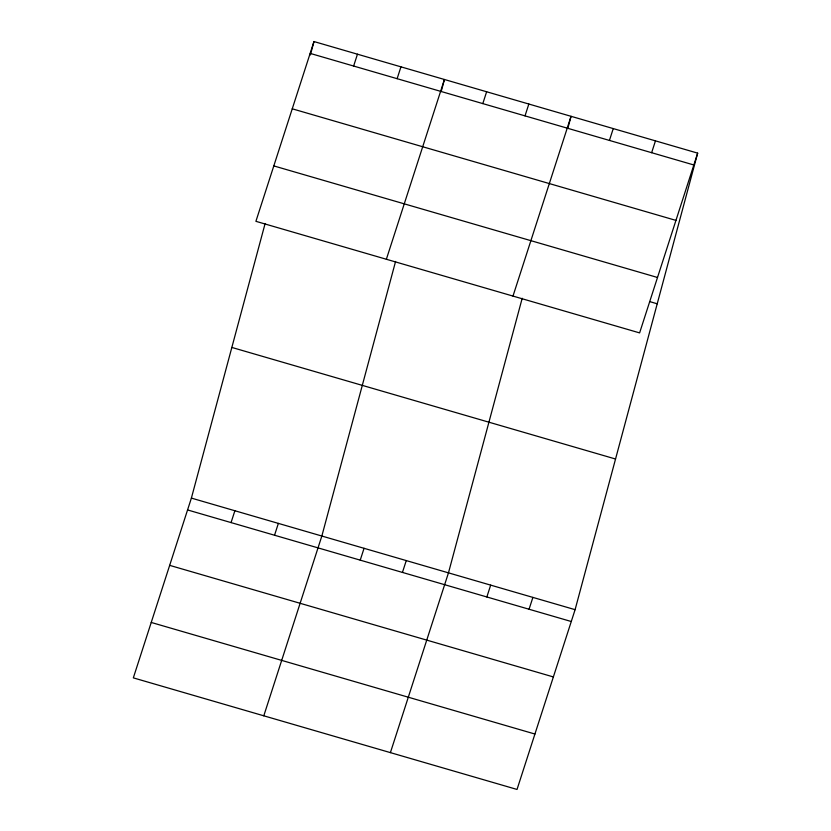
<?xml version="1.0" encoding="UTF-8"?>
<svg xmlns="http://www.w3.org/2000/svg" width="831" height="831" viewBox="0 0 831 831"><rect width="100%" height="100%" fill="white"/><g stroke="black" fill="none" stroke-linecap="round" stroke-linejoin="round"><path stroke-width="1.25" d="M697.666 153.133L639.61 332.899L255.906 221.326L313.973 41.55L697.666 153.133L575.094 609.674L517.027 789.45L133.334 677.867L191.39 498.101L265.12 223.508M310.389 54.919L313.973 41.55M395.577 261.443L321.846 536.037L263.791 715.813M441.168 91.639L444.429 79.485L386.363 259.262M522.2 298.267L448.47 572.85L390.404 752.626M567.791 128.462L571.053 116.309L512.987 296.085M353.632 66.033L357.465 54.192M231.06 522.585L234.882 510.743M397.125 78.685L400.947 66.844M274.542 535.226L278.364 523.385M482.811 103.605L486.634 91.763M360.228 560.146L364.061 548.304M525.015 115.873L528.848 104.031M402.443 572.424L406.266 560.582M609.435 140.418L613.257 128.576M486.852 596.97L490.674 585.128M651.639 152.696L655.462 140.855M529.056 609.248L532.889 597.406M310.15 53.392L693.843 164.974M292.252 108.809L675.946 220.392M273.804 165.909L657.508 277.481M649.769 301.622L657.217 303.793M231.849 347.441L615.542 459.013M191.39 498.101L575.094 609.674M187.567 509.943L571.271 621.515M169.669 565.36L553.363 676.933M151.232 622.45L534.925 734.033"/></g></svg>
